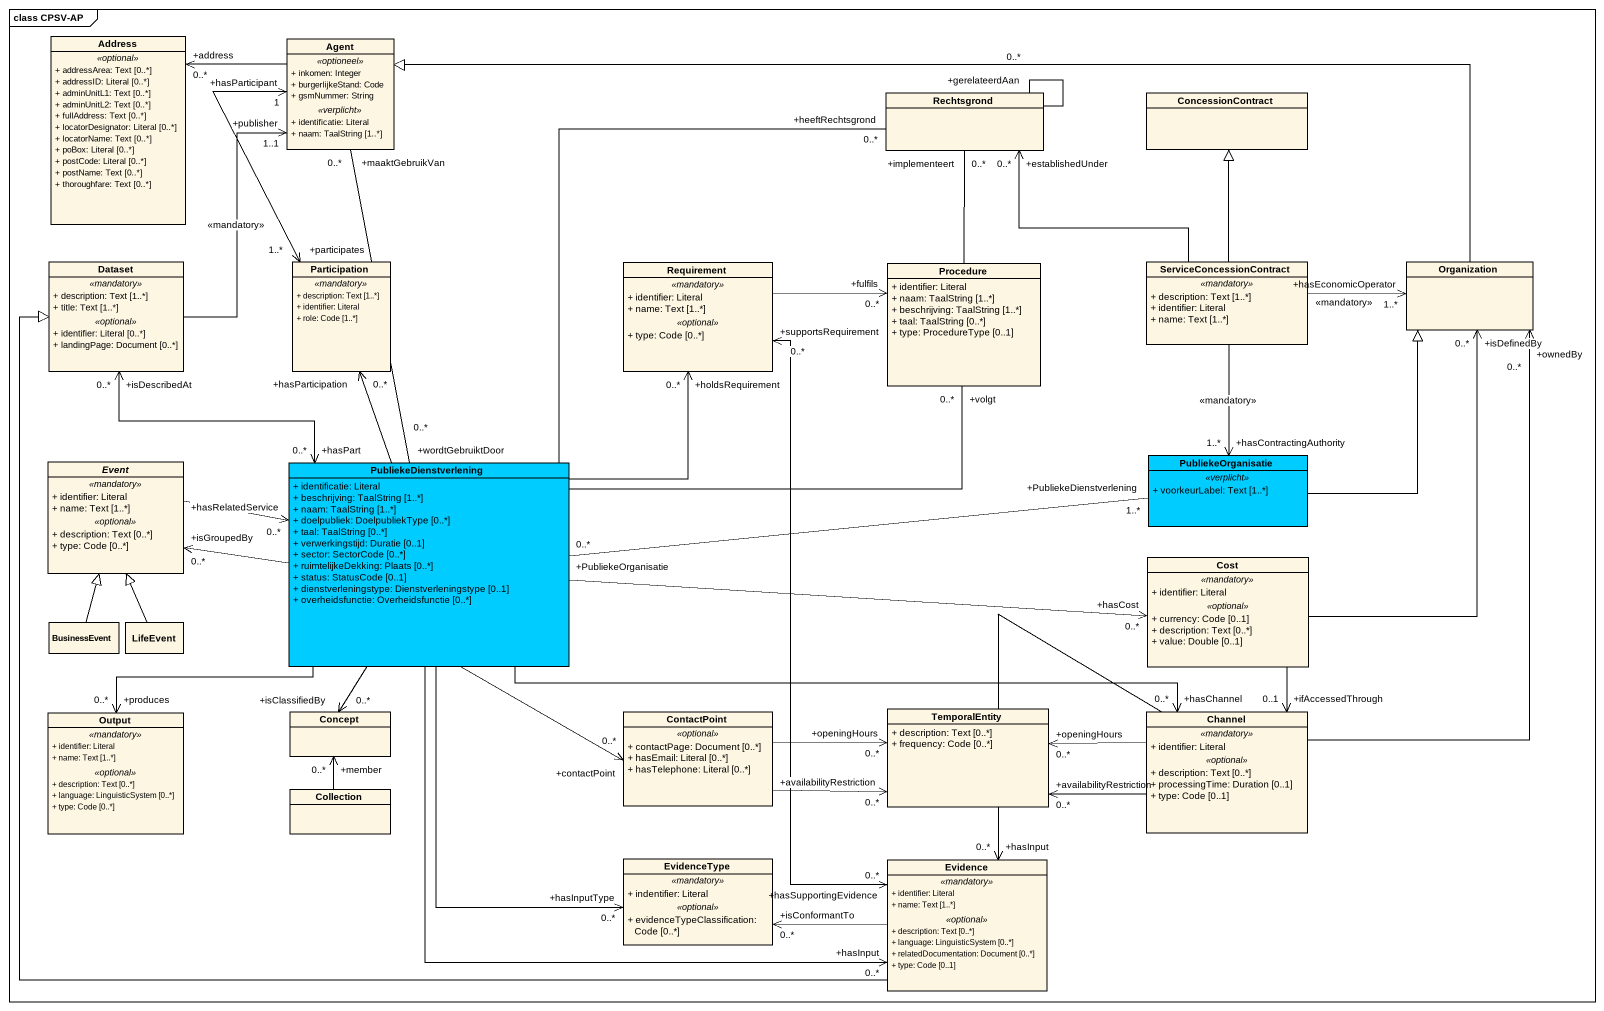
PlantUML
@startuml
mainframe class CPSV-AP
hide circle
hide empty members
skinparam classAttributeIconSize 0
class Address {
  .. <<optional>> ..
  + addressArea: Text [0..*]
  + addressID: Literal [0..*]
  + adminUnitL1: Text [0..*]
  + adminUnitL2: Text [0..*]
  + fullAddress: Text [0..*]
  + locatorDesignator: Literal [0..*]
  + locatorName: Text [0..*]
  + poBox: Literal [0..*]
  + postCode: Literal [0..*]
  + postName: Text [0..*]
  + thoroughfare: Text [0..*]
}
class "Agent" as Agent_ {
  .. <<optioneel>> ..
  + inkomen: Integer
  + burgerlijkeStand: Code
  + gsmNummer: String
  .. <<verplicht>> ..
  + identificatie: Literal
  + naam: TaalString [1..*]
}
class Rechtsgrond
class ConcessionContract
class Dataset {
  .. <<mandatory>> ..
  + description: Text [1..*]
  + title: Text [1..*]
  .. <<optional>> ..
  + identifier: Literal [0..*]
  + landingPage: Document [0..*]
}
class Participation {
  .. <<mandatory>> ..
  + description: Text [1..*]
  + identifier: Literal
  + role: Code [1..*]
}
class Requirement {
  .. <<mandatory>> ..
  + identifier: Literal
  + name: Text [1..*]
  .. <<optional>> ..
  + type: Code [0..*]
}
class Procedure {
  + identifier: Literal
  + naam: TaalString [1..*]
  + beschrijving: TaalString [1..*]
  + taal: TaalString [0..*]
  + type: ProcedureType [0..1]
}
class ServiceConcessionContract {
  .. <<mandatory>> ..
  + description: Text [1..*]
  + identifier: Literal
  + name: Text [1..*]
}
class Organization
abstract class Event {
  .. <<mandatory>> ..
  + identifier: Literal
  + name: Text [1..*]
  .. <<optional>> ..
  + description: Text [0..*]
  + type: Code [0..*]
}
class PubliekeDienstverlening #00CCFF {
  + identificatie: Literal
  + beschrijving: TaalString [1..*]
  + naam: TaalString [1..*]
  + doelpubliek: DoelpubliekType [0..*]
  + taal: TaalString [0..*]
  + verwerkingstijd: Duratie [0..1]
  + sector: SectorCode [0..*]
  + ruimtelijkeDekking: Plaats [0..*]
  + status: StatusCode [0..1]
  + dienstverleningstype: Dienstverleningstype [0..1]
  + overheidsfunctie: Overheidsfunctie [0..*]
}
class PubliekeOrganisatie #00CCFF {
  .. <<verplicht>> ..
  + voorkeurLabel: Text [1..*]
}
class Cost {
  .. <<mandatory>> ..
  + identifier: Literal
  .. <<optional>> ..
  + currency: Code [0..1]
  + description: Text [0..*]
  + value: Double [0..1]
}
class BusinessEvent
class LifeEvent
class Output {
  .. <<mandatory>> ..
  + identifier: Literal
  + name: Text [1..*]
  .. <<optional>> ..
  + description: Text [0..*]
  + language: LinguisticSystem [0..*]
  + type: Code [0..*]
}
class Concept
class ContactPoint {
  .. <<optional>> ..
  + contactPage: Document [0..*]
  + hasEmail: Literal [0..*]
  + hasTelephone: Literal [0..*]
}
class TemporalEntity {
  + description: Text [0..*]
  + frequency: Code [0..*]
}
class Channel {
  .. <<mandatory>> ..
  + identifier: Literal
  .. <<optional>> ..
  + description: Text [0..*]
  + processingTime: Duration [0..1]
  + type: Code [0..1]
}
class Collection
class EvidenceType {
  .. <<mandatory>> ..
  + indentifier: Literal
  .. <<optional>> ..
  + evidenceTypeClassification: Code [0..*]
}
class Evidence {
  .. <<mandatory>> ..
  + identifier: Literal
  + name: Text [1..*]
  .. <<optional>> ..
  + description: Text [0..*]
  + language: LinguisticSystem [0..*]
  + relatedDocumentation: Document [0..*]
  + type: Code [0..1]
}
Agent_ -left-> "+address\n0..*" Address
Agent_ "+hasParticipant\n1" <--> "+participates\n1..*" Participation
Rechtsgrond -- "+gerelateerdAan\n0..*" Rechtsgrond
Dataset -up-> "+publisher\n1..1" Agent_ : <<mandatory>>
Requirement -right-> "+fulfils\n0..*" Procedure
Procedure -up- "+implementeert\n0..*" Rechtsgrond
ServiceConcessionContract -up-> "+establishedUnder\n0..*" Rechtsgrond
ServiceConcessionContract -up-|> ConcessionContract
ServiceConcessionContract -right-> "+hasEconomicOperator\n1..*" Organization : <<mandatory>>
ServiceConcessionContract --> "+hasContractingAuthority\n1..*" PubliekeOrganisatie : <<mandatory>>
Organization -left-|> Agent_
Event -right-> "+hasRelatedService\n0..*" PubliekeDienstverlening
PubliekeDienstverlening "+wordtGebruiktDoor\n0..*" -up- "+maaktGebruikVan\n0..*" Agent_
PubliekeDienstverlening -up- "+heeftRechtsgrond\n0..*" Rechtsgrond
PubliekeDienstverlening "+hasPart\n0..*" <-up-> "+isDescribedAt\n0..*" Dataset
PubliekeDienstverlening -up-> "+hasParticipation\n0..*" Participation
PubliekeDienstverlening -up-> "+holdsRequirement\n0..*" Requirement
PubliekeDienstverlening -right- "+volgt\n0..*" Procedure
PubliekeDienstverlening -left-> "+isGroupedBy\n0..*" Event
PubliekeDienstverlening "+PubliekeOrganisatie\n0..*" -right- "+PubliekeDienstverlening\n1..*" PubliekeOrganisatie
PubliekeDienstverlening -right-> "+hasCost\n0..*" Cost
PubliekeDienstverlening --> "+produces\n0..*" Output
PubliekeDienstverlening --> "+isClassifiedBy\n0..*" Concept
PubliekeDienstverlening --> "+contactPoint\n0..*" ContactPoint
PubliekeDienstverlening -right-> "+hasChannel\n0..*" Channel
PubliekeDienstverlening --> "+hasInputType\n0..*" EvidenceType
PubliekeDienstverlening --> "+hasInput\n0..*" Evidence
PubliekeOrganisatie -up-|> Organization
Cost -up-> "+isDefinedBy\n0..*" Organization
Cost --> "+ifAccessedThrough\n0..1" Channel
BusinessEvent -up-|> Event
LifeEvent -up-|> Event
ContactPoint -right-> "+openingHours\n0..*" TemporalEntity
ContactPoint -right-> "+availabilityRestriction\n0..*" TemporalEntity
Channel -up-> "+ownedBy\n0..*" Organization
Channel -left-> "+availabilityRestriction\n0..*" TemporalEntity
Channel -left-> "+openingHours\n0..*" TemporalEntity
Channel -left-> "+hasInput\n0..*" Evidence
Collection -up-> "+member\n0..*" Concept
Evidence -up-|> Dataset
Evidence "+hasSupportingEvidence\n0..*" <-up-> "+supportsRequirement\n0..*" Requirement
Evidence -left-> "+isConformantTo\n0..*" EvidenceType
@enduml
